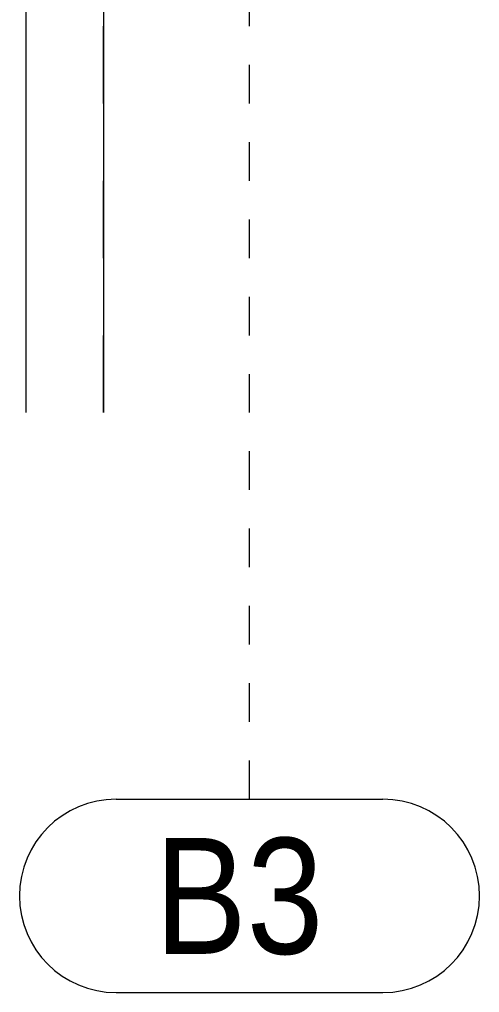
# Model space of a CAD drawing. Header units: millimetres. Extents: x 652937 to 1670132, y 1473552 to 2851037.
# Drawn here: x 663459.34 to 663461.72, y 1524523.24 to 1524528.27 of the extents above; entities that cross this region are included whole.
import ezdxf

# ---------------------------------------------------------------- set-up
doc = ezdxf.new("R2010")
doc.units = ezdxf.units.MM
for name, pattern in [('XKITLINE00', [0]), ('XKITLINE01', [4, 1, -1, 1, -1]), ('XKITLINE02', [4, 2, -2])]:
    doc.linetypes.add(name, pattern=pattern)
doc.layers.add('Part', color=2, linetype='Continuous', lineweight=0)
doc.layers.add('S-GRID', color=1, linetype='Continuous', lineweight=9)
doc.styles.add('Arial', font='arial.ttf')

# ---------------------------------------------------------------- blocks, each defined once
blk = doc.blocks.new('*A19333003')
at = {"layer": 'S-GRID', "linetype": 'XKITLINE01', "lineweight": 0}
blk.add_line((-2.252315, 0.989257), (-2.252315, 85.464475), dxfattribs=at)
at = {"layer": 'S-GRID', "style": 'Arial', "width": 0.85}
blk.add_text('B3', height=3, dxfattribs=at).set_placement((-4.699336, -3.010743))
blk = doc.blocks.new('*A20383108')
at = {"layer": 'S-GRID', "linetype": 'XKITLINE00', "lineweight": 0}
for p, q in [((-5.699336, 0.989257), (1.194707, 0.989257)), ((-5.699336, -4.010743), (1.194707, -4.010743))]:
    blk.add_line(p, q, dxfattribs=at)
for centre, start, end in [((-5.699336, -1.510743), 90, 270), ((1.194707, -1.510743), 270, 90)]:
    blk.add_arc(centre, 2.5, start, end, dxfattribs=at)
blk = doc.blocks.new('*A20403110')
at = {"layer": 'Part', "linetype": 'XKITLINE00', "lineweight": 0}
for p, q in [((-8.027703, 30.9), (-6.027315, 30.9)), ((-8.027703, 10.989257), (-8.027703, 30.9)), ((-8.027315, 10.989257), (-8.027315, 30.9)), ((-6.027315, 22.15), (-6.027315, 10.989257))]:
    blk.add_line(p, q, dxfattribs=at)
at = {"layer": 'Part', "linetype": 'XKITLINE02', "lineweight": 0}
for p, q in [((-8.027315, 30.9), (-8.027703, 30.9)), ((-6.027703, 10.989257), (-6.027703, 30.9)), ((-6.027315, 30.9), (-6.027315, 22.15))]:
    blk.add_line(p, q, dxfattribs=at)

msp = doc.modelspace()

# ---------------------------------------------------------------- block references
at = {"lineweight": 0, "xscale": 0.2, "yscale": 0.2, "zscale": 0.2}
for name in ['*A19333003', '*A20403110', '*A20383108']:
    msp.add_blockref(name, (663460.9784, 1524524.0403), dxfattribs=at)

doc.saveas('drawing.dxf')
